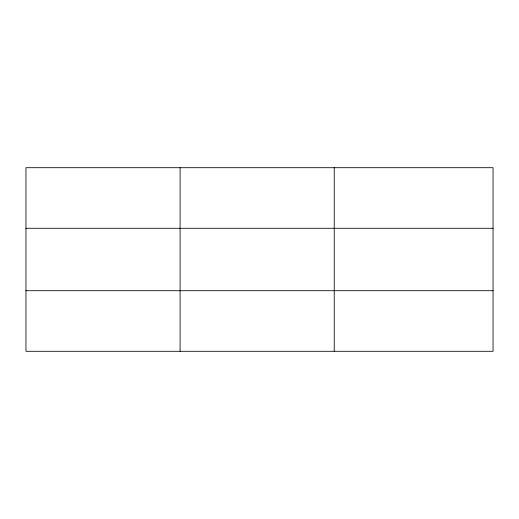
<?xml version="1.0" encoding="UTF-8"?>
<svg xmlns="http://www.w3.org/2000/svg" width="519" height="519" viewBox="0 0 519 519"><rect width="100%" height="100%" fill="white"/><g stroke="black" fill="none" stroke-linecap="round" stroke-linejoin="round"><path stroke-width="0.78" d="M180.093 351.298L180.093 167.702M334.236 351.298L334.236 167.702M493.05 228.289L493.05 167.702L25.95 167.702L25.95 351.298L493.05 351.298L493.05 228.289L25.95 228.289M25.95 290.711L493.05 290.711"/></g></svg>
